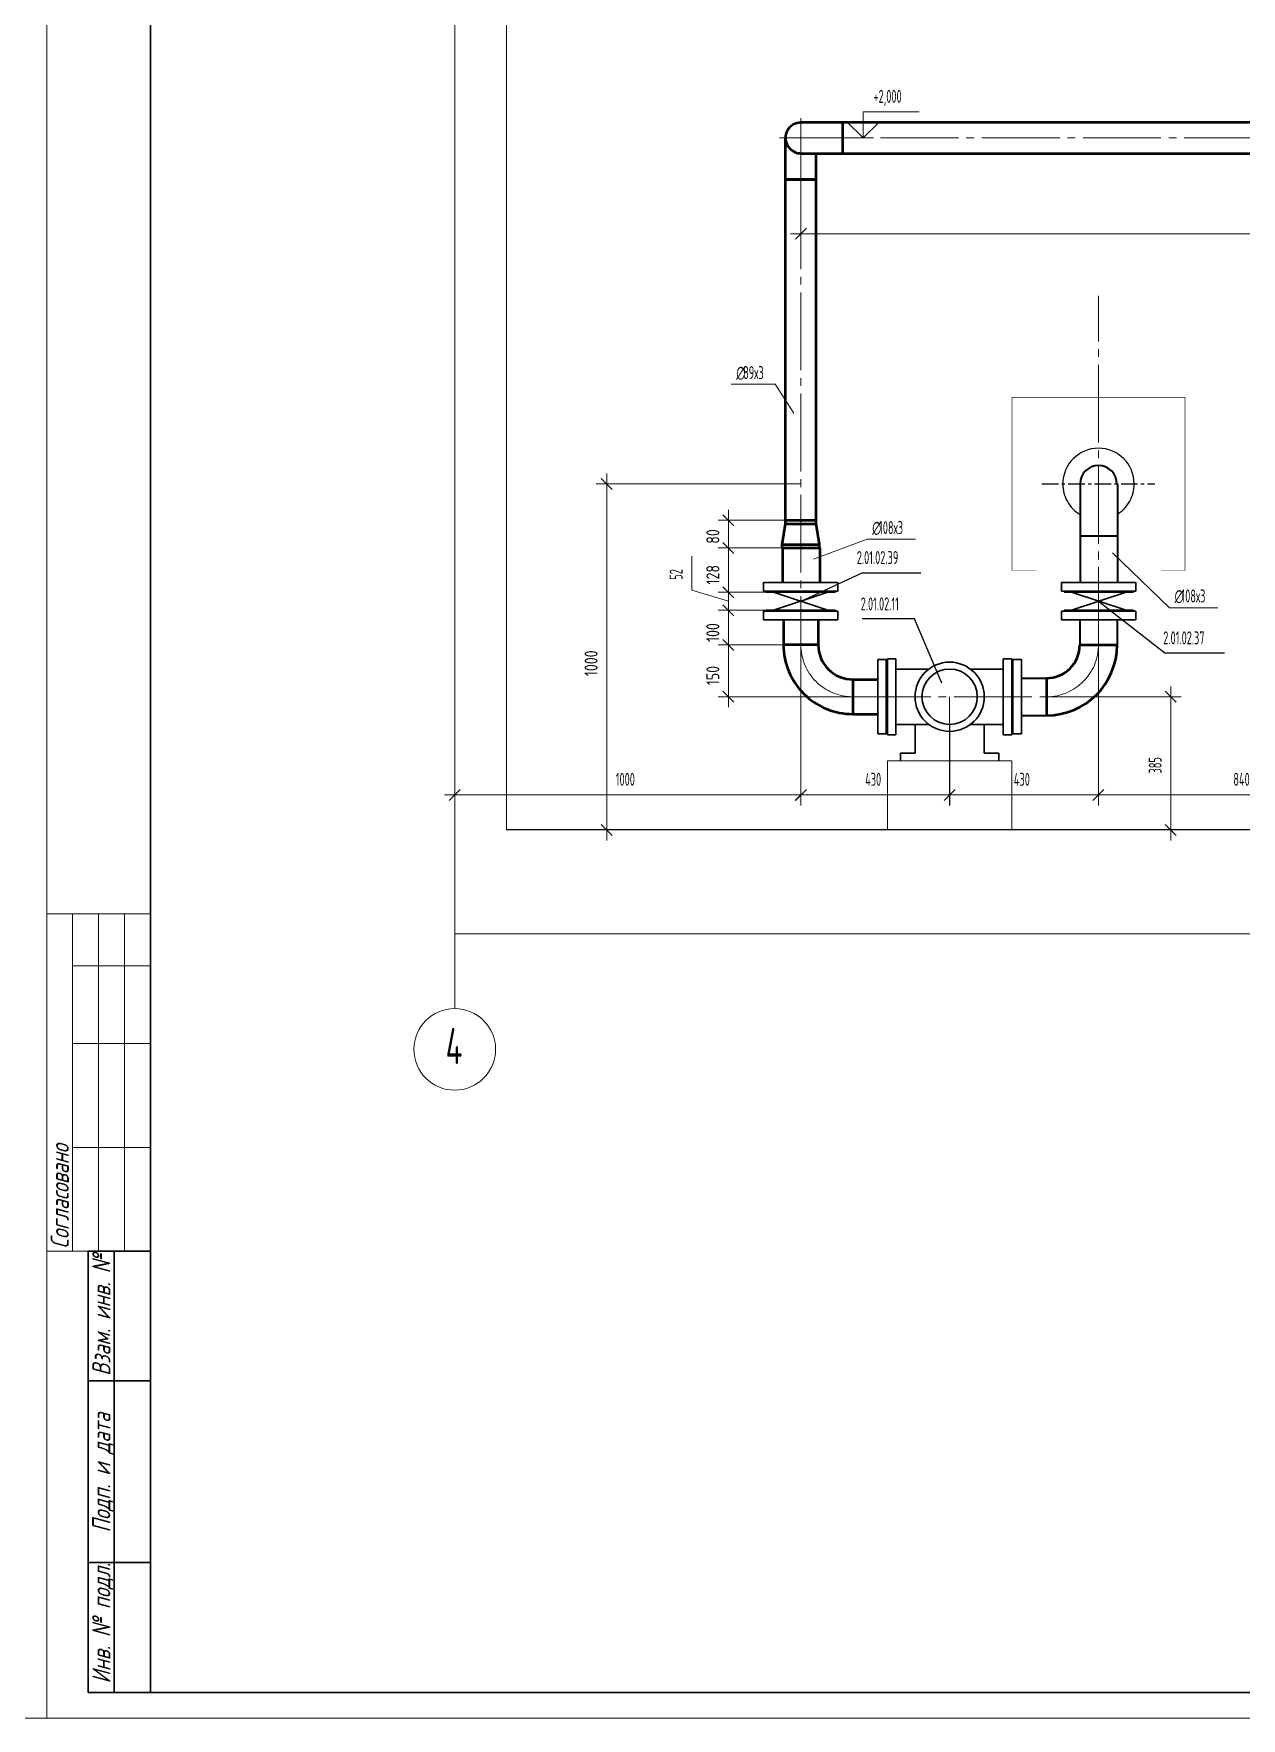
# Model space of a CAD drawing. Header units: millimetres. Extents: x -2281 to 5887, y 0 to 4166.
# Drawn here: x 4202.5 to 4435.1, y 0 to 324.6 of the extents above; entities that cross this region are included whole.
import ezdxf

# ---------------------------------------------------------------- set-up
doc = ezdxf.new("R2010")
doc.units = ezdxf.units.MM
for name, pattern in [('K5LT32777', [0]), ('K5LT32781', [0]), ('K5LT32783', [0]), ('K5LT32784', [0]), ('K5LT32807', [0]), ('K5LT32808', [0]), ('K5LT32814', [5.08, 3.175, -0.635, 0.635, -0.635]), ('K5LT32817', [100.2, 50, -25, 0.2, -25]), ('K5LT32884', [0]), ('K5LT32885', [0]), ('K5LT32897', [0]), ('K5LT_AXLED', [19.5, 15, -1.5, 1.5, -1.5]), ('K5LT_BASIC', [0]), ('K5LT_DASHED', [6, 4, -2]), ('K5LT_THIN', [0])]:
    doc.linetypes.add(name, pattern=pattern)
doc.layers.add('Системный слой', color=7, linetype='Continuous')
doc.styles.add('KDIMTEXTSTYLE', font='GOST_AU.SHX', dxfattribs={"width": 0.96, "oblique": 15, "height": 5})
doc.styles.add('KTEXTSTYLE', font='GOST_AU.SHX', dxfattribs={"width": 0.96, "height": 5})
doc.dimstyles.new('KDIMSTYLE (0.07)', dxfattribs={"dimtxt": 5, "dimasz": 1, "dimexe": 2, "dimexo": 0, "dimgap": 1, "dimtad": 1, "dimlfac": 15, "dimtxsty": 'KDIMTEXTSTYLE', "dimsah": 1, "dimcen": 0, "dimdle": 1, "dimadec": 0, "dimazin": 0, "dimtfac": 0.667, "dimtmove": 0, "dimatfit": 3, "dimfxl": 1, "dimtvp": 1, "dimtolj": 1, "dimtzin": 0, "dimarcsym": 0})

# ---------------------------------------------------------------- blocks, each defined once
blk = doc.blocks.new('U1163')
at = {"layer": 'Системный слой', "color": 191, "linetype": 'K5LT32897', "lineweight": 30, "true_color": 0xbf7fff}
for p, q in [((4400.5, 213.3), (4414.83, 213.3)), ((4400.5, 213.3), (4400.5, 211.63)), ((4400.5, 211.63), (4414.83, 211.63)), ((4401.04, 213.5), (4400.87, 213.3)), ((4414.29, 213.5), (4401.04, 213.5)), ((4401.66, 213.5), (4413.66, 213.5)), ((4414.29, 213.5), (4414.45, 213.3)), ((4414.83, 213.3), (4414.83, 211.63))]:
    blk.add_line(p, q, dxfattribs=at)
blk = doc.blocks.new('U1162')
at = {"layer": 'Системный слой'}
blk.add_blockref('U1163', (0, 0), dxfattribs=at)
blk = doc.blocks.new('U1164')
at = {"layer": 'Системный слой', "color": 191, "linetype": 'K5LT32897', "lineweight": 30, "true_color": 0xbf7fff}
for p, q in [((4402.4, 216.96), (4412.93, 216.96)), ((4402.4, 216.96), (4412.93, 213.5)), ((4402.4, 213.5), (4412.93, 216.96)), ((4412.93, 213.5), (4402.4, 213.5))]:
    blk.add_line(p, q, dxfattribs=at)
blk = doc.blocks.new('U1165')
at = {"layer": 'Системный слой', "color": 191, "linetype": 'K5LT32781', "lineweight": 50, "true_color": 0xbf7fff}
for p, q in [((4404.01, 206.83), (4411.21, 206.83)), ((4397.61, 200.43), (4397.61, 193.23))]:
    blk.add_line(p, q, dxfattribs=at)
at = {"layer": 'Системный слой', "color": 30, "linetype": 'K5LT_AXLED', "lineweight": 13, "true_color": 0xff8000}
blk.add_arc((4397.61, 206.83), 10, 270, 0, dxfattribs=at)
at = {"layer": 'Системный слой', "color": 191, "linetype": 'K5LT32781', "lineweight": 50, "true_color": 0xbf7fff}
for radius in [13.6, 6.4]:
    blk.add_arc((4397.61, 206.83), radius, 270, 0, dxfattribs=at)
blk = doc.blocks.new('U1167')
at = {"layer": 'Системный слой', "color": 191, "linetype": 'K5LT32897', "lineweight": 30, "true_color": 0xbf7fff}
for p, q in [((4400.5, 217.16), (4400.5, 218.83)), ((4400.5, 218.83), (4414.83, 218.83)), ((4414.83, 217.16), (4414.83, 218.83)), ((4400.5, 217.16), (4414.83, 217.16)), ((4401.04, 216.96), (4400.87, 217.16)), ((4414.29, 216.96), (4401.04, 216.96)), ((4401.66, 216.96), (4413.66, 216.96)), ((4414.29, 216.96), (4414.45, 217.16))]:
    blk.add_line(p, q, dxfattribs=at)
blk = doc.blocks.new('U1166')
at = {"layer": 'Системный слой'}
blk.add_blockref('U1167', (0, 0), dxfattribs=at)
blk = doc.blocks.new('U1169')
at = {"layer": 'Системный слой', "color": 191, "linetype": 'K5LT32897', "lineweight": 30, "true_color": 0xbf7fff}
for p, q in [((4390.94, 203.45), (4391.14, 203.62)), ((4390.94, 203.45), (4390.94, 190.21)), ((4390.94, 190.83), (4390.94, 202.83)), ((4391.14, 189.66), (4391.14, 204)), ((4391.14, 204), (4392.81, 204)), ((4392.81, 189.66), (4392.81, 204)), ((4390.94, 190.21), (4391.14, 190.04)), ((4391.14, 189.66), (4392.81, 189.66))]:
    blk.add_line(p, q, dxfattribs=at)
blk = doc.blocks.new('U1168')
at = {"layer": 'Системный слой'}
blk.add_blockref('U1169', (0, 0), dxfattribs=at)
blk = doc.blocks.new('U1171')
at = {"layer": 'Системный слой', "color": 191, "linetype": 'K5LT32897', "lineweight": 30, "true_color": 0xbf7fff}
for p, q in [((4365.08, 189.66), (4365.08, 204)), ((4366.74, 204), (4365.08, 204)), ((4366.74, 189.66), (4366.74, 204)), ((4366.94, 203.45), (4366.74, 203.62)), ((4366.94, 203.45), (4366.94, 190.21)), ((4366.94, 190.83), (4366.94, 202.83)), ((4366.74, 189.66), (4365.08, 189.66)), ((4366.94, 190.21), (4366.74, 190.04))]:
    blk.add_line(p, q, dxfattribs=at)
blk = doc.blocks.new('U1170')
at = {"layer": 'Системный слой'}
blk.add_blockref('U1171', (0, 0), dxfattribs=at)
blk = doc.blocks.new('U1173')
at = {"layer": 'Системный слой', "color": 191, "linetype": 'K5LT32897', "lineweight": 30, "true_color": 0xbf7fff}
for p, q in [((4357.41, 213.3), (4343.08, 213.3)), ((4343.08, 213.3), (4343.08, 211.63)), ((4357.41, 211.63), (4343.08, 211.63)), ((4343.62, 213.5), (4343.46, 213.3)), ((4343.62, 213.5), (4356.87, 213.5)), ((4356.25, 213.5), (4344.25, 213.5)), ((4356.87, 213.5), (4357.03, 213.3)), ((4357.41, 213.3), (4357.41, 211.63))]:
    blk.add_line(p, q, dxfattribs=at)
blk = doc.blocks.new('U1172')
at = {"layer": 'Системный слой'}
blk.add_blockref('U1173', (0, 0), dxfattribs=at)
blk = doc.blocks.new('U1174')
at = {"layer": 'Системный слой', "color": 191, "linetype": 'K5LT32897', "lineweight": 30, "true_color": 0xbf7fff}
for p, q in [((4355.51, 216.96), (4344.98, 216.96)), ((4355.51, 216.96), (4344.98, 213.5)), ((4355.51, 213.5), (4344.98, 216.96)), ((4344.98, 213.5), (4355.51, 213.5))]:
    blk.add_line(p, q, dxfattribs=at)
blk = doc.blocks.new('U1176')
at = {"layer": 'Системный слой', "color": 191, "linetype": 'K5LT32897', "lineweight": 30, "true_color": 0xbf7fff}
for p, q in [((4357.41, 218.83), (4343.08, 218.83)), ((4343.08, 217.16), (4343.08, 218.83)), ((4357.41, 217.16), (4357.41, 218.83)), ((4357.41, 217.16), (4343.08, 217.16)), ((4343.62, 216.96), (4343.46, 217.16)), ((4343.62, 216.96), (4356.87, 216.96)), ((4356.25, 216.96), (4344.25, 216.96)), ((4356.87, 216.96), (4357.03, 217.16))]:
    blk.add_line(p, q, dxfattribs=at)
blk = doc.blocks.new('U1175')
at = {"layer": 'Системный слой'}
blk.add_blockref('U1176', (0, 0), dxfattribs=at)
blk = doc.blocks.new('U1177')
at = {"layer": 'Системный слой', "color": 200, "linetype": 'K5LT32784', "lineweight": 50, "true_color": 0xbf00ff}
for p, q in [((4347.32, 230.83), (4353.25, 230.83)), ((4347.32, 230.16), (4347.32, 230.83)), ((4353.25, 230.16), (4353.25, 230.83)), ((4346.68, 226.16), (4347.32, 230.16)), ((4347.32, 230.16), (4353.25, 230.16)), ((4353.88, 226.16), (4353.25, 230.16)), ((4346.68, 225.5), (4346.68, 226.16)), ((4346.68, 226.16), (4353.88, 226.16)), ((4346.68, 225.5), (4353.88, 225.5)), ((4353.88, 225.5), (4353.88, 226.16))]:
    blk.add_line(p, q, dxfattribs=at)
blk = doc.blocks.new('D281')
at = {"layer": 'Системный слой', "color": 7, "linetype": 'K5LT_THIN', "lineweight": 13, "transparency": 16777216}
for p, q in [((4350.28, 237.83), (4310.88, 237.83)), ((4313.94, 236.77), (4311.82, 238.89)), ((4312.88, 237.83), (4312.88, 239.83)), ((4312.88, 237.83), (4312.88, 171.16)), ((4311.82, 172.22), (4313.94, 170.1)), ((4326.39, 171.16), (4310.88, 171.16)), ((4312.88, 171.16), (4312.88, 169.16))]:
    blk.add_line(p, q, dxfattribs=at)
at = {"layer": 'Системный слой', "color": 7, "transparency": 16777216, "insert": (4308.62, 200.79), "char_height": 2.5, "attachment_point": 1, "rotation": 90, "style": 'KTEXTSTYLE'}
blk.add_mtext('\\H3.5;\\W0.965;\\Q15;\\Q0;\\H2.50;1000', dxfattribs=at)
at = {"transparency": 16777216}
blk.add_wipeout([(4306.88, 200.79), (4303.37, 200.79), (4303.37, 207.9), (4306.88, 207.9)], dxfattribs=at).dxf.layer = 'Системный слой'
blk = doc.blocks.new('KDIMARROW_03')
at = {"layer": 'Системный слой', "color": 0, "linetype": 'K5LT_THIN', "lineweight": 13}
for p, q in [((-1.06, -1.06), (1.06, 1.06)), ((0, 0), (-1, 0)), ((0, 0), (2, 0))]:
    blk.add_line(p, q, dxfattribs=at)
blk = doc.blocks.new('D282')
at = {"layer": 'Системный слой', "color": 7, "linetype": 'K5LT_THIN', "lineweight": 13, "transparency": 16777216}
for p, q in [((4407.61, 206.83), (4407.61, 175.9)), ((4463.61, 206.83), (4463.61, 175.9)), ((4408.67, 178.96), (4406.55, 176.84)), ((4462.55, 176.84), (4464.67, 178.96)), ((4407.61, 177.9), (4405.61, 177.9)), ((4463.61, 177.9), (4465.61, 177.9))]:
    blk.add_line(p, q, dxfattribs=at)
at = {"transparency": 16777216}
blk.add_wipeout([(4433.59, 178.9), (4433.59, 182.47), (4437.46, 182.47), (4437.46, 178.9)], dxfattribs=at).dxf.layer = 'Системный слой'
at = {"layer": 'Системный слой', "color": 7, "linetype": 'K5LT_THIN', "lineweight": 13, "transparency": 16777216}
blk.add_line((4463.61, 177.9), (4407.61, 177.9), dxfattribs=at)
at = {"layer": 'Системный слой', "color": 7, "transparency": 16777216, "insert": (4433.59, 182.17), "char_height": 2.5, "attachment_point": 1, "style": 'KTEXTSTYLE'}
blk.add_mtext('\\H3.5;\\W0.965;\\Q15;\\Q0;\\W0.715;\\H2.50;840', dxfattribs=at)
blk = doc.blocks.new('D284')
at = {"layer": 'Системный слой', "color": 7, "linetype": 'K5LT_THIN', "lineweight": 13, "transparency": 16777216}
for p, q in [((4421.55, 196.83), (4421.55, 198.83)), ((4397.58, 196.83), (4423.55, 196.83)), ((4422.61, 195.77), (4420.49, 197.89)), ((4421.55, 171.16), (4421.55, 196.83)), ((4420.49, 172.22), (4422.61, 170.1)), ((4319.07, 171.16), (4423.55, 171.16)), ((4421.55, 171.16), (4421.55, 169.16))]:
    blk.add_line(p, q, dxfattribs=at)
at = {"layer": 'Системный слой', "color": 7, "transparency": 16777216, "insert": (4417.28, 182.05), "char_height": 2.5, "attachment_point": 1, "rotation": 90, "style": 'KTEXTSTYLE'}
blk.add_mtext('\\H3.5;\\W0.965;\\Q15;\\Q0;\\W0.715;\\H2.50;385', dxfattribs=at)
at = {"transparency": 16777216}
blk.add_wipeout([(4415.55, 182.05), (4411.98, 182.05), (4411.98, 185.79), (4415.55, 185.79)], dxfattribs=at).dxf.layer = 'Системный слой'
blk = doc.blocks.new('D309')
at = {"layer": 'Системный слой', "color": 7, "linetype": 'K5LT_THIN', "lineweight": 13, "transparency": 16777216}
for p, q in [((4350.28, 308.28), (4350.28, 284.04)), ((4590.94, 298.96), (4590.94, 284.04)), ((4350.28, 286.04), (4348.28, 286.04)), ((4351.34, 287.1), (4349.22, 284.98)), ((4589.88, 284.98), (4592, 287.1)), ((4590.94, 286.04), (4592.94, 286.04))]:
    blk.add_line(p, q, dxfattribs=at)
at = {"transparency": 16777216}
blk.add_wipeout([(4468.3, 287.04), (4468.3, 290.61), (4472.74, 290.61), (4472.74, 287.04)], dxfattribs=at).dxf.layer = 'Системный слой'
at = {"layer": 'Системный слой', "color": 7, "linetype": 'K5LT_THIN', "lineweight": 13, "transparency": 16777216}
blk.add_line((4590.94, 286.04), (4350.28, 286.04), dxfattribs=at)
at = {"layer": 'Системный слой', "color": 7, "transparency": 16777216, "insert": (4468.3, 290.3), "char_height": 2.5, "attachment_point": 1, "style": 'KTEXTSTYLE'}
blk.add_mtext('\\H3.5;\\W0.965;\\Q15;\\Q0;\\W0.715;\\H2.50;3610', dxfattribs=at)
blk = doc.blocks.new('D312')
at = {"layer": 'Системный слой', "color": 7, "linetype": 'K5LT_THIN', "lineweight": 13, "transparency": 16777216}
for p, q in [((4350.28, 203.48), (4350.28, 175.9)), ((4283.61, 190.95), (4283.61, 175.9)), ((4284.67, 178.96), (4282.55, 176.84)), ((4349.21, 176.84), (4351.34, 178.96)), ((4283.61, 177.9), (4281.61, 177.9)), ((4350.28, 177.9), (4352.28, 177.9))]:
    blk.add_line(p, q, dxfattribs=at)
at = {"transparency": 16777216}
blk.add_wipeout([(4314.63, 179.15), (4314.63, 182.72), (4319.07, 182.72), (4319.07, 179.15)], dxfattribs=at).dxf.layer = 'Системный слой'
at = {"layer": 'Системный слой', "color": 7, "linetype": 'K5LT_THIN', "lineweight": 13, "transparency": 16777216}
blk.add_line((4350.28, 177.9), (4283.61, 177.9), dxfattribs=at)
at = {"layer": 'Системный слой', "color": 7, "transparency": 16777216, "insert": (4314.63, 182.17), "char_height": 2.5, "attachment_point": 1, "style": 'KTEXTSTYLE'}
blk.add_mtext('\\H3.5;\\W0.965;\\Q15;\\Q0;\\W0.715;\\H2.50;1000', dxfattribs=at)
blk = doc.blocks.new('D319')
at = {"layer": 'Системный слой', "color": 7, "linetype": 'K5LT_THIN', "lineweight": 13, "transparency": 16777216}
for p, q in [((4350.28, 206.83), (4350.28, 175.9)), ((4378.95, 191.5), (4378.95, 175.9)), ((4351.34, 178.96), (4349.22, 176.84)), ((4377.89, 176.84), (4380.01, 178.96)), ((4350.28, 177.9), (4348.28, 177.9)), ((4378.95, 177.9), (4380.95, 177.9))]:
    blk.add_line(p, q, dxfattribs=at)
at = {"transparency": 16777216}
blk.add_wipeout([(4362.67, 178.9), (4362.67, 182.47), (4366.41, 182.47), (4366.41, 178.9)], dxfattribs=at).dxf.layer = 'Системный слой'
at = {"layer": 'Системный слой', "color": 7, "linetype": 'K5LT_THIN', "lineweight": 13, "transparency": 16777216}
blk.add_line((4378.95, 177.9), (4350.28, 177.9), dxfattribs=at)
at = {"layer": 'Системный слой', "color": 7, "transparency": 16777216, "insert": (4362.67, 182.17), "char_height": 2.5, "attachment_point": 1, "style": 'KTEXTSTYLE'}
blk.add_mtext('\\H3.5;\\W0.965;\\Q15;\\Q0;\\W0.715;\\H2.50;430', dxfattribs=at)
blk = doc.blocks.new('D320')
at = {"layer": 'Системный слой', "color": 7, "linetype": 'K5LT_THIN', "lineweight": 13, "transparency": 16777216}
for p, q in [((4407.61, 206.83), (4407.61, 175.9)), ((4378.94, 196.83), (4378.94, 175.9)), ((4380, 178.96), (4377.88, 176.84)), ((4406.55, 176.84), (4408.67, 178.96)), ((4378.94, 177.9), (4376.94, 177.9)), ((4407.61, 177.9), (4409.61, 177.9))]:
    blk.add_line(p, q, dxfattribs=at)
at = {"transparency": 16777216}
blk.add_wipeout([(4391.32, 178.9), (4391.32, 182.47), (4395.07, 182.47), (4395.07, 178.9)], dxfattribs=at).dxf.layer = 'Системный слой'
at = {"layer": 'Системный слой', "color": 7, "linetype": 'K5LT_THIN', "lineweight": 13, "transparency": 16777216}
blk.add_line((4407.61, 177.9), (4378.94, 177.9), dxfattribs=at)
at = {"layer": 'Системный слой', "color": 7, "transparency": 16777216, "insert": (4391.32, 182.17), "char_height": 2.5, "attachment_point": 1, "style": 'KTEXTSTYLE'}
blk.add_mtext('\\H3.5;\\W0.965;\\Q15;\\Q0;\\W0.715;\\H2.50;430', dxfattribs=at)
blk = doc.blocks.new('D321')
at = {"layer": 'Системный слой', "color": 7, "linetype": 'K5LT_THIN', "lineweight": 13, "transparency": 16777216}
for p, q in [((4350.28, 230.83), (4334.34, 230.83)), ((4337.4, 229.77), (4335.28, 231.89)), ((4336.34, 230.83), (4336.34, 232.83)), ((4336.34, 225.5), (4336.34, 230.83)), ((4350.28, 225.5), (4334.34, 225.5)), ((4335.28, 226.56), (4337.4, 224.44)), ((4336.34, 225.5), (4336.34, 223.5))]:
    blk.add_line(p, q, dxfattribs=at)
at = {"layer": 'Системный слой', "color": 7, "transparency": 16777216, "insert": (4332.08, 226.31), "char_height": 2.5, "attachment_point": 1, "rotation": 90, "style": 'KTEXTSTYLE'}
blk.add_mtext('\\H3.5;\\W0.965;\\Q15;\\Q0;\\H2.50;80', dxfattribs=at)
at = {"transparency": 16777216}
blk.add_wipeout([(4330.34, 226.31), (4326.83, 226.31), (4326.83, 229.87), (4330.34, 229.87)], dxfattribs=at).dxf.layer = 'Системный слой'
blk = doc.blocks.new('D322')
at = {"layer": 'Системный слой', "color": 7, "linetype": 'K5LT_THIN', "lineweight": 13, "transparency": 16777216}
for p, q in [((4336.34, 225.5), (4336.34, 227.5)), ((4350.28, 225.5), (4334.34, 225.5)), ((4337.4, 224.44), (4335.28, 226.56)), ((4336.34, 216.96), (4336.34, 225.5)), ((4335.28, 218.02), (4337.4, 215.9)), ((4350.28, 216.96), (4334.34, 216.96)), ((4336.34, 216.96), (4336.34, 214.96))]:
    blk.add_line(p, q, dxfattribs=at)
at = {"layer": 'Системный слой', "color": 7, "transparency": 16777216, "insert": (4332.08, 218.45), "char_height": 2.5, "attachment_point": 1, "rotation": 90, "style": 'KTEXTSTYLE'}
blk.add_mtext('\\H3.5;\\W0.965;\\Q15;\\Q0;\\H2.50;128', dxfattribs=at)
at = {"transparency": 16777216}
blk.add_wipeout([(4330.34, 218.45), (4326.83, 218.45), (4326.83, 223.79), (4330.34, 223.79)], dxfattribs=at).dxf.layer = 'Системный слой'
blk = doc.blocks.new('D323')
at = {"layer": 'Системный слой', "color": 7, "linetype": 'K5LT_THIN', "lineweight": 13, "transparency": 16777216}
for p, q in [((4329.26, 217.39), (4329.26, 223.91)), ((4337.4, 215.9), (4335.28, 218.02)), ((4336.34, 216.96), (4336.34, 218.96)), ((4336.34, 215.23), (4329.26, 217.39)), ((4350.28, 216.96), (4334.34, 216.96)), ((4335.28, 214.56), (4337.4, 212.44)), ((4336.34, 213.5), (4336.34, 216.96)), ((4350.28, 213.5), (4334.34, 213.5)), ((4336.34, 213.5), (4336.34, 211.5))]:
    blk.add_line(p, q, dxfattribs=at)
at = {"layer": 'Системный слой', "color": 7, "transparency": 16777216, "insert": (4324.99, 219.39), "char_height": 2.5, "attachment_point": 1, "rotation": 90, "style": 'KTEXTSTYLE'}
blk.add_mtext('\\H3.5;\\W0.965;\\Q15;\\Q0;\\W0.715;\\H2.50;52', dxfattribs=at)
at = {"transparency": 16777216}
blk.add_wipeout([(4323.26, 219.39), (4319.69, 219.39), (4319.69, 221.81), (4323.26, 221.81)], dxfattribs=at).dxf.layer = 'Системный слой'
blk = doc.blocks.new('D324')
at = {"layer": 'Системный слой', "color": 7, "linetype": 'K5LT_THIN', "lineweight": 13, "transparency": 16777216}
for p, q in [((4337.4, 212.44), (4335.28, 214.56)), ((4336.34, 213.5), (4336.34, 215.5)), ((4350.28, 213.5), (4334.34, 213.5)), ((4336.34, 206.83), (4336.34, 213.5)), ((4335.28, 207.89), (4337.4, 205.77)), ((4350.28, 206.83), (4334.34, 206.83)), ((4336.34, 206.83), (4336.34, 204.83))]:
    blk.add_line(p, q, dxfattribs=at)
at = {"layer": 'Системный слой', "color": 7, "transparency": 16777216, "insert": (4332.08, 207.38), "char_height": 2.5, "attachment_point": 1, "rotation": 90, "style": 'KTEXTSTYLE'}
blk.add_mtext('\\H3.5;\\W0.965;\\Q15;\\Q0;\\H2.50;100', dxfattribs=at)
at = {"transparency": 16777216}
blk.add_wipeout([(4330.34, 207.38), (4326.83, 207.38), (4326.83, 212.72), (4330.34, 212.72)], dxfattribs=at).dxf.layer = 'Системный слой'
blk = doc.blocks.new('D325')
at = {"layer": 'Системный слой', "color": 7, "linetype": 'K5LT_THIN', "lineweight": 13, "transparency": 16777216}
for p, q in [((4337.4, 205.77), (4335.28, 207.89)), ((4336.34, 206.83), (4336.34, 208.83)), ((4350.28, 206.83), (4334.34, 206.83)), ((4336.34, 196.83), (4336.34, 206.83)), ((4360.3, 196.83), (4334.34, 196.83)), ((4335.28, 197.89), (4337.4, 195.77)), ((4336.34, 196.83), (4336.34, 194.83))]:
    blk.add_line(p, q, dxfattribs=at)
at = {"layer": 'Системный слой', "color": 7, "transparency": 16777216, "insert": (4332.08, 199.05), "char_height": 2.5, "attachment_point": 1, "rotation": 90, "style": 'KTEXTSTYLE'}
blk.add_mtext('\\H3.5;\\W0.965;\\Q15;\\Q0;\\H2.50;150', dxfattribs=at)
at = {"transparency": 16777216}
blk.add_wipeout([(4330.34, 199.05), (4326.83, 199.05), (4326.83, 204.39), (4330.34, 204.39)], dxfattribs=at).dxf.layer = 'Системный слой'
blk = doc.blocks.new('U1209')
at = {"layer": 'Системный слой', "color": 7, "linetype": 'K5LT_THIN', "lineweight": 13}
for q in [(4410.32, 224.53), (4430.62, 213.99)]:
    blk.add_line((4421.28, 213.99), q, dxfattribs=at)
at = {"layer": 'Системный слой', "color": 7, "char_height": 2.5, "attachment_point": 1, "style": 'KTEXTSTYLE'}
for s, insert in [('\\H3.5;\\W0.965;\\Q15;\\Q0;\\W0.715;\\H2.50;∅', (4422.28, 217.49)), ('\\H3.5;\\W0.965;\\Q15;\\Q0;\\W0.715;\\H2.50;108х3', (4423.6, 217.49))]:
    blk.add_mtext(s, dxfattribs=dict(at, insert=insert))
blk = doc.blocks.new('U1210')
at = {"layer": 'Системный слой', "color": 7, "linetype": 'K5LT_THIN', "lineweight": 13}
for q in [(4352.7, 223.36), (4372.37, 227.16)]:
    blk.add_line((4363.03, 227.16), q, dxfattribs=at)
at = {"layer": 'Системный слой', "color": 7, "char_height": 2.5, "attachment_point": 1, "style": 'KTEXTSTYLE'}
for s, insert in [('\\H3.5;\\W0.965;\\Q15;\\Q0;\\W0.715;\\H2.50;∅', (4364.03, 230.66)), ('\\H3.5;\\W0.965;\\Q15;\\Q0;\\W0.715;\\H2.50;108х3', (4365.35, 230.66))]:
    blk.add_mtext(s, dxfattribs=dict(at, insert=insert))
blk = doc.blocks.new('U1211')
at = {"layer": 'Системный слой', "color": 7, "linetype": 'K5LT_THIN', "lineweight": 13}
for q in [(4336.84, 257.03), (4348.93, 251.46)]:
    blk.add_line((4345.32, 257.03), q, dxfattribs=at)
at = {"layer": 'Системный слой', "color": 7, "char_height": 2.5, "attachment_point": 1, "style": 'KTEXTSTYLE'}
for s, insert in [('\\H3.5;\\W0.965;\\Q15;\\Q0;\\W0.715;\\H2.50;∅', (4337.84, 260.53)), ('\\H3.5;\\W0.965;\\Q15;\\Q0;\\W0.715;\\H2.50;89х3', (4339.16, 260.53))]:
    blk.add_mtext(s, dxfattribs=dict(at, insert=insert))
blk = doc.blocks.new('U1212')
at = {"layer": 'Системный слой', "color": 7, "linetype": 'K5LT_THIN', "lineweight": 13}
for p, q in [((4362.28, 304.5), (4362.28, 309.5)), ((4362.28, 309.5), (4373.1, 309.5)), ((4359.28, 307.5), (4362.28, 304.5)), ((4362.28, 304.5), (4365.28, 307.5)), ((4351.43, 304.5), (4364.28, 304.5))]:
    blk.add_line(p, q, dxfattribs=at)
at = {"layer": 'Системный слой', "color": 7, "insert": (4364.28, 313.76), "char_height": 2.5, "attachment_point": 1, "style": 'KTEXTSTYLE'}
blk.add_mtext('\\H3.5;\\W0.965;\\Q15;\\Q0;\\W0.715;\\H2.50;+2,000', dxfattribs=at)

msp = doc.modelspace()

# ---------------------------------------------------------------- linework, layer by layer
at = {"color": 7, "linetype": 'K5LT_THIN', "lineweight": 13}
for p, q in [((4205, 594), (4205, 0)), ((4205, 0), (4205, 594)), ((4205, 90), (4205, 155)), ((4225, 155), (4205, 155)), ((4210, 90), (4210, 155)), ((4215, 90), (4215, 155)), ((4220, 90), (4220, 155)), ((4225, 145), (4210, 145)), ((4225, 130), (4210, 130)), ((4225, 110), (4210, 110)), ((4225, 90), (4205, 90)), ((4205, 0), (3364, 0)), ((5046, 0), (4205, 0))]:
    msp.add_line(p, q, dxfattribs=at)
at = {"color": 5, "linetype": 'K5LT_BASIC', "lineweight": 35, "true_color": 0x0000ff}
for p, q in [((4225, 5), (4225, 589)), ((4213, 5), (4213, 90)), ((4225, 90), (4213, 90)), ((4218, 5), (4218, 90)), ((4225, 65), (4213, 65)), ((4225, 30), (4213, 30)), ((4225, 5), (4213, 5)), ((5041, 5), (4225, 5))]:
    msp.add_line(p, q, dxfattribs=at)
at = {"layer": 'Системный слой', "color": 7, "linetype": 'K5LT_THIN', "lineweight": 13}
for p, q in [((4283.60875, 151.1638), (4283.60875, 448.43187)), ((4293.60875, 171.1638), (4293.60875, 448.43187)), ((4366.94208, 184.49714), (4366.94208, 171.1638)), ((4390.94208, 184.49714), (4366.94208, 184.49714)), ((4390.94208, 184.49714), (4390.94208, 171.1638)), ((4887.53809, 151.1638), (4283.60875, 151.1638))]:
    msp.add_line(p, q, dxfattribs=at)
at = {"layer": 'Системный слой', "color": 200, "linetype": 'K5LT32784', "lineweight": 50, "true_color": 0xbf00ff}
for p, q in [((4582.94208, 307.4638), (4350.31353, 307.4638)), ((4347.31631, 230.82946), (4347.31629, 304.49728)), ((4350.44583, 301.53047), (4582.94208, 301.53047)), ((4353.24963, 230.82946), (4353.24963, 301.53047)), ((4347.31673, 296.49714), (4353.25007, 296.49714)), ((4346.72127, 225.49613), (4346.72127, 218.82946)), ((4353.92127, 225.49613), (4353.92127, 218.82946))]:
    msp.add_line(p, q, dxfattribs=at)
at = {"layer": 'Системный слой', "color": 191, "linetype": 'K5LT32781', "lineweight": 50, "true_color": 0xbf7fff}
for p, q in [((4358.2834, 307.4638), (4358.2834, 301.53047)), ((4346.9497, 211.62946), (4346.9497, 206.76083)), ((4353.61637, 211.62946), (4353.61637, 206.73196)), ((4353.61673, 206.83053), (4346.95007, 206.83053)), ((4360.2994, 200.16389), (4365.07542, 200.16389)), ((4360.2994, 200.16389), (4360.2994, 193.49721)), ((4360.2834, 193.4972), (4365.07542, 193.4972))]:
    msp.add_line(p, q, dxfattribs=at)
at = {"layer": 'Системный слой', "color": 30, "linetype": 'K5LT_AXLED', "lineweight": 13, "true_color": 0xff8000}
for p, q in [((4346.14208, 304.49502), (4582.94208, 304.49502)), ((4350.2834, 201.24074), (4350.2834, 296.49714)), ((4407.60875, 206.79837), (4407.60875, 274.05747)), ((4360.2994, 196.83047), (4397.60875, 196.83047)), ((4283.60875, 151.1638), (4283.60875, 136.75204))]:
    msp.add_line(p, q, dxfattribs=at)
at = {"layer": 'Системный слой', "color": 211, "linetype": 'K5LT32783', "lineweight": 50, "true_color": 0xff7fff}
for p, q in [((4347.31629, 304.49714), (4347.31629, 304.49728)), ((4353.25007, 296.49714), (4347.31673, 296.49714))]:
    msp.add_line(p, q, dxfattribs=at)
at = {"layer": 'Системный слой', "color": 191, "linetype": 'K5LT32814', "lineweight": 25, "true_color": 0xbf7fff}
msp.add_line((4396.71758, 237.83047), (4418.49992, 237.83047), dxfattribs=at)
at = {"layer": 'Системный слой', "color": 191, "linetype": 'K5LT32884', "lineweight": 40, "true_color": 0xbf7fff}
for p, q in [((4404.06306, 237.83047), (4404.06306, 218.82946)), ((4411.26306, 237.83047), (4411.26306, 218.82946)), ((4404.06306, 227.83047), (4411.26306, 227.83047)), ((4404.00875, 211.62946), (4404.00875, 206.83047)), ((4411.20875, 211.62946), (4411.20875, 206.83047)), ((4392.80875, 200.43047), (4397.60875, 200.43047)), ((4392.80875, 193.23047), (4397.60875, 193.23047))]:
    msp.add_line(p, q, dxfattribs=at)
at = {"layer": 'Системный слой', "color": 7, "linetype": 'K5LT32777', "lineweight": 25}
for p, q in [((4350.32171, 215.22946), (4362.11544, 220.72358)), ((4362.11544, 220.72358), (4373.38211, 220.72358)), ((4407.60875, 215.24734), (4420.4053, 205.26191)), ((4372.17239, 211.84632), (4362.11544, 211.84632)), ((4377.42332, 199.44555), (4372.17239, 211.84632)), ((4420.4053, 205.26191), (4431.87197, 205.26191))]:
    msp.add_line(p, q, dxfattribs=at)
at = {"layer": 'Системный слой', "color": 191, "linetype": 'K5LT32885', "lineweight": 30, "true_color": 0xbf7fff}
for p, q in [((4366.94208, 189.49714), (4366.94208, 204.1638)), ((4366.94208, 204.1638), (4368.60875, 204.1638)), ((4368.60875, 189.49714), (4368.60875, 204.1638)), ((4368.60875, 202.1638), (4374.94208, 202.1638)), ((4382.94208, 202.1638), (4389.27542, 202.1638)), ((4389.27542, 189.49714), (4389.27542, 204.1638)), ((4389.27542, 204.1638), (4390.94208, 204.1638)), ((4390.94208, 189.49714), (4390.94208, 204.1638)), ((4366.94208, 189.49714), (4368.60875, 189.49714)), ((4368.60875, 191.49714), (4374.94208, 191.49714)), ((4382.94208, 191.49714), (4389.27542, 191.49714)), ((4389.27542, 189.49714), (4390.94208, 189.49714))]:
    msp.add_line(p, q, dxfattribs=at)
at = {"layer": 'Системный слой', "color": 200, "linetype": 'K5LT32808', "lineweight": 35, "true_color": 0xbf00ff}
for p, q in [((4372.27542, 191.49714), (4372.27542, 185.98896)), ((4385.60875, 191.49714), (4385.60875, 185.98896)), ((4372.27542, 185.98896), (4369.47542, 185.98896)), ((4369.47542, 185.98896), (4369.47542, 184.49714)), ((4385.60875, 185.98896), (4388.40875, 185.98896)), ((4388.40875, 185.98896), (4388.40875, 184.49714))]:
    msp.add_line(p, q, dxfattribs=at)
at = {"layer": 'Системный слой', "color": 6, "linetype": 'K5LT32807', "lineweight": 25, "true_color": 0xff00ff}
msp.add_line((4914.52205, 171.1638), (4293.60875, 171.1638), dxfattribs=at)
at = {"layer": 'Системный слой', "color": 7, "linetype": 'K5LT_DASHED', "const_width": 0.11}
msp.add_lwpolyline([(4395.65437, 221.1638), (4390.94208, 221.1638), (4390.94208, 254.49714), (4424.27542, 254.49714), (4424.27542, 221.1638), (4419.66753, 221.1638)], dxfattribs=at)
at = {"layer": 'Системный слой', "color": 191, "linetype": 'K5LT32885', "lineweight": 30, "true_color": 0xbf7fff}
for radius in [6.66667, 5.33333]:
    msp.add_circle((4378.94208, 196.83047), radius, dxfattribs=at)
at = {"layer": 'Системный слой', "color": 7, "linetype": 'K5LT_THIN', "lineweight": 13}
msp.add_circle((4283.60875, 128.8863), 7.86574, dxfattribs=at)
at = {"layer": 'Системный слой', "color": 200, "linetype": 'K5LT32784', "lineweight": 50, "true_color": 0xbf00ff}
msp.add_arc((4350.28475, 304.49502), 2.96892, 89.444748, 273.1100082, dxfattribs=at)
at = {"layer": 'Системный слой', "color": 114, "linetype": 'K5LT32817', "lineweight": 25, "true_color": 0x00a552}
for start, end in [(0, 180), (180, 238.973458), (302.0882665, 0)]:
    msp.add_arc((4407.60875, 237.83047), 6.87902, start, end, dxfattribs=at)
at = {"layer": 'Системный слой', "color": 191, "linetype": 'K5LT32884', "lineweight": 40, "true_color": 0xbf7fff}
msp.add_arc((4407.60875, 237.83047), 3.54569, 0, 180, dxfattribs=at)
at = {"layer": 'Системный слой', "color": 191, "linetype": 'K5LT32781', "lineweight": 50, "true_color": 0xbf7fff}
for radius, end in [(13.33333, 270.06874), (6.66667, 270.13748)]:
    msp.add_arc((4360.2834, 206.83053), radius, 180, end, dxfattribs=at)
at = {"layer": 'Системный слой', "color": 30, "linetype": 'K5LT_AXLED', "lineweight": 13, "true_color": 0xff8000}
msp.add_arc((4360.2834, 206.83053), 10, 180, 270.1145667, dxfattribs=at)

# ---------------------------------------------------------------- block references
at = {"layer": 'Системный слой'}
for name in ['U1211', 'U1177', 'U1210', 'U1209', 'U1175', 'U1166', 'U1174', 'U1164', 'U1172', 'U1162', 'U1165', 'U1170', 'U1168']:
    msp.add_blockref(name, (0, 0), dxfattribs=at)

# ---------------------------------------------------------------- texts
at = {"color": 7, "char_height": 2.5, "attachment_point": 1, "rotation": 90, "style": 'KTEXTSTYLE'}
for s, insert in [('\\H3.5;\\W0.965;\\Q15;\\Q15;Согласовано', (4205.77333, 90.5)), ('\\H3.5;\\W0.965;\\Q15;\\Q15;Взам. инв. №', (4213.77333, 65.98201)), ('\\H3.5;\\W0.965;\\Q15;\\Q15;Подп. и дата', (4213.77333, 35.7968)), ('\\H3.5;\\W0.965;\\Q15;\\Q15;Инв. № подл.', (4213.77333, 6.71162))]:
    msp.add_mtext(s, dxfattribs=dict(at, insert=insert))
at = {"layer": 'Системный слой', "color": 7, "char_height": 2.5, "attachment_point": 1, "style": 'KTEXTSTYLE'}
for s, insert in [('\\H3.5;\\W0.965;\\Q15;\\Q0;\\W0.715;\\H2.50;2.01.02.39', (4361.0538, 224.89767)), ('\\H3.5;\\W0.965;\\Q15;\\Q0;\\W0.715;\\H2.50;2.01.02.11', (4361.8041, 215.96844)), ('\\H3.5;\\W0.965;\\Q15;\\Q0;\\W0.765;\\H7.00;4', (4281.84927, 133.03965))]:
    msp.add_mtext(s, dxfattribs=dict(at, insert=insert))

# ---------------------------------------------------------------- next in the draw order: dimensions: what is measured, and where the dimension line sits
at = {"layer": 'Системный слой', "color": 7}
for base, p1, p2, picture, middle in [((4590.94208, 286.03746), (4350.2834, 308.27528), (4590.94208, 298.9607), 'D309', (4470.61274, 286.03746)), ((4463.60875, 177.89828), (4407.60875, 206.83047), (4463.60875, 206.83047), 'D282', (4435.60875, 177.89828))]:
    dim = msp.add_linear_dim(base=base, p1=p1, p2=p2, dimstyle='KDIMSTYLE (0.07)', override={"dimexo": 0, "dimpost": '\\H50.0;\\W0.965;\\Q0;<>', "dimblk1": 'KDIMARROW_03', "dimblk2": 'KDIMARROW_03', "dimse1": 0, "dimse2": 0, "dimclrt": 7, "dimtolj": 1}, dxfattribs=at)
    dim.commit()
    dim.dimension.update_dxf_attribs({"geometry": picture, "text_midpoint": middle, "dimtype": 160})
dim = msp.add_linear_dim(base=(4312.87906, 237.83047), p1=(4326.38738, 171.1638), p2=(4350.27542, 237.83047), angle=90, text='\\H50.0;\\W0.965;\\Q0;\\H50.0;\\W0.965;\\Q0;\\Q0;\\H2.50;1000\\Q0;\\H50.00;', dimstyle='KDIMSTYLE (0.07)', override={"dimexo": 0, "dimblk1": 'KDIMARROW_03', "dimblk2": 'KDIMARROW_03', "dimse1": 0, "dimse2": 0, "dimclrt": 7, "dimtolj": 1}, dxfattribs=at)
dim.commit()
dim.dimension.update_dxf_attribs({"geometry": 'D281', "text_midpoint": (4312.87906, 204.49714), "dimtype": 160})

# ---------------------------------------------------------------- next in the draw order: block references
at = {"layer": 'Системный слой'}
msp.add_blockref('U1212', (0, 0), dxfattribs=at)

# ---------------------------------------------------------------- next in the draw order: texts
at = {"layer": 'Системный слой', "color": 7, "insert": (4420.0902, 209.42858), "char_height": 2.5, "attachment_point": 1, "style": 'KTEXTSTYLE'}
msp.add_mtext('\\H3.5;\\W0.965;\\Q15;\\Q0;\\W0.715;\\H2.50;2.01.02.37', dxfattribs=at)

# ---------------------------------------------------------------- next in the draw order: dimensions: what is measured, and where the dimension line sits
at = {"layer": 'Системный слой', "color": 7}
for base, p1, p2, text, picture, middle in [((4336.33616, 225.49613), (4350.2834, 230.82946), (4350.2834, 225.49613), '\\H50.0;\\W0.965;\\Q0;\\H50.0;\\W0.965;\\Q0;\\Q0;\\H2.50;80\\Q0;\\H50.00;', 'D321', (4336.33616, 228.1628)), ((4421.54801, 171.1638), (4397.58077, 196.83055), (4319.07342, 171.1638), '\\H50.0;\\W0.965;\\Q0;\\H50.0;\\W0.965;\\Q0;\\Q0;\\W0.715;\\H2.50;385\\Q0;\\W0.965;\\H50.00;', 'D284', (4421.54801, 183.99718))]:
    dim = msp.add_linear_dim(base=base, p1=p1, p2=p2, angle=90, text=text, dimstyle='KDIMSTYLE (0.07)', override={"dimexo": 0, "dimblk1": 'KDIMARROW_03', "dimblk2": 'KDIMARROW_03', "dimse1": 0, "dimse2": 0, "dimclrt": 7, "dimtolj": 1}, dxfattribs=at)
    dim.commit()
    dim.dimension.update_dxf_attribs({"geometry": picture, "text_midpoint": middle, "dimtype": 160})

# ---------------------------------------------------------------- next in the draw order: dimensions: what is measured, and where the dimension line sits
dim = msp.add_linear_dim(base=(4336.33616, 216.9628), p1=(4350.28296, 225.49613), p2=(4350.2834, 216.9628), angle=90, text='\\H50.0;\\W0.965;\\Q0;\\H50.0;\\W0.965;\\Q0;\\Q0;\\H2.50;128\\Q0;\\H50.00;', dimstyle='KDIMSTYLE (0.07)', override={"dimexo": 0, "dimblk1": 'KDIMARROW_03', "dimblk2": 'KDIMARROW_03', "dimse1": 0, "dimse2": 0, "dimclrt": 7, "dimtolj": 1}, dxfattribs=at)
dim.commit()
dim.dimension.update_dxf_attribs({"geometry": 'D322', "text_midpoint": (4336.33616, 221.22946), "dimtype": 160})
dim = msp.add_linear_dim(base=(4350.27542, 177.89828), p1=(4283.60875, 190.94647), p2=(4350.27542, 203.48379), dimstyle='KDIMSTYLE (0.07)', override={"dimexo": 0, "dimpost": '\\H2.5;\\W0.715;\\Q0;<>', "dimblk1": 'KDIMARROW_03', "dimblk2": 'KDIMARROW_03', "dimse1": 0, "dimse2": 0, "dimclrt": 7, "dimtolj": 1}, dxfattribs=at)
dim.commit()
dim.dimension.update_dxf_attribs({"geometry": 'D312', "text_midpoint": (4316.94208, 177.89828), "dimtype": 160})

# ---------------------------------------------------------------- next in the draw order: dimensions: what is measured, and where the dimension line sits
dim = msp.add_linear_dim(base=(4336.33616, 213.49613), p1=(4350.2834, 216.9628), p2=(4350.2834, 213.49613), angle=90, text='\\H50.0;\\W0.965;\\Q0;\\H50.0;\\W0.965;\\Q0;\\Q0;\\W0.715;\\H2.50;52\\Q0;\\W0.965;\\H50.00;', dimstyle='KDIMSTYLE (0.07)', override={"dimexo": 0, "dimtoh": 1, "dimblk1": 'KDIMARROW_03', "dimblk2": 'KDIMARROW_03', "dimse1": 0, "dimse2": 0, "dimclrt": 7, "dimtmove": 1, "dimtolj": 1}, dxfattribs=at)
dim.commit()
dim.dimension.update_dxf_attribs({"geometry": 'D323', "text_midpoint": (4329.2598, 221.90754), "dimtype": 160})
dim = msp.add_linear_dim(base=(4378.95007, 177.89828), p1=(4350.2834, 206.82981), p2=(4378.95007, 191.49714), text='\\H50.0;\\W0.965;\\Q0;\\H50.0;\\W0.965;\\Q0;\\Q0;\\W0.715;\\H2.50;430\\Q0;\\W0.965;\\H50.00;', dimstyle='KDIMSTYLE (0.07)', override={"dimexo": 0, "dimblk1": 'KDIMARROW_03', "dimblk2": 'KDIMARROW_03', "dimse1": 0, "dimse2": 0, "dimclrt": 7, "dimtolj": 1}, dxfattribs=at)
dim.commit()
dim.dimension.update_dxf_attribs({"geometry": 'D319', "text_midpoint": (4364.61673, 177.89828), "dimtype": 160})

# ---------------------------------------------------------------- next in the draw order: dimensions: what is measured, and where the dimension line sits
dim = msp.add_linear_dim(base=(4336.33616, 206.82981), p1=(4350.2834, 213.49613), p2=(4350.2834, 206.82981), angle=90, text='\\H50.0;\\W0.965;\\Q0;\\H50.0;\\W0.965;\\Q0;\\Q0;\\H2.50;100\\Q0;\\H50.00;', dimstyle='KDIMSTYLE (0.07)', override={"dimexo": 0, "dimblk1": 'KDIMARROW_03', "dimblk2": 'KDIMARROW_03', "dimse1": 0, "dimse2": 0, "dimclrt": 7, "dimtolj": 1}, dxfattribs=at)
dim.commit()
dim.dimension.update_dxf_attribs({"geometry": 'D324', "text_midpoint": (4336.33616, 210.16297), "dimtype": 160})
dim = msp.add_linear_dim(base=(4407.60875, 177.89828), p1=(4378.94208, 196.83035), p2=(4407.60875, 206.83047), text='\\H50.0;\\W0.965;\\Q0;\\H50.0;\\W0.965;\\Q0;\\Q0;\\W0.715;\\H2.50;430\\Q0;\\W0.965;\\H50.00;', dimstyle='KDIMSTYLE (0.07)', override={"dimexo": 0, "dimblk1": 'KDIMARROW_03', "dimblk2": 'KDIMARROW_03', "dimse1": 0, "dimse2": 0, "dimclrt": 7, "dimtolj": 1}, dxfattribs=at)
dim.commit()
dim.dimension.update_dxf_attribs({"geometry": 'D320', "text_midpoint": (4393.27542, 177.89828), "dimtype": 160})

# ---------------------------------------------------------------- next in the draw order: dimensions: what is measured, and where the dimension line sits
dim = msp.add_linear_dim(base=(4336.33616, 196.83055), p1=(4350.2834, 206.83126), p2=(4360.30339, 196.83055), angle=90, text='\\H50.0;\\W0.965;\\Q0;\\H50.0;\\W0.965;\\Q0;\\Q0;\\H2.50;150\\Q0;\\H50.00;', dimstyle='KDIMSTYLE (0.07)', override={"dimexo": 0, "dimblk1": 'KDIMARROW_03', "dimblk2": 'KDIMARROW_03', "dimse1": 0, "dimse2": 0, "dimclrt": 7, "dimtolj": 1}, dxfattribs=at)
dim.commit()
dim.dimension.update_dxf_attribs({"geometry": 'D325', "text_midpoint": (4336.33616, 201.83091), "dimtype": 160})

doc.saveas('drawing.dxf')
